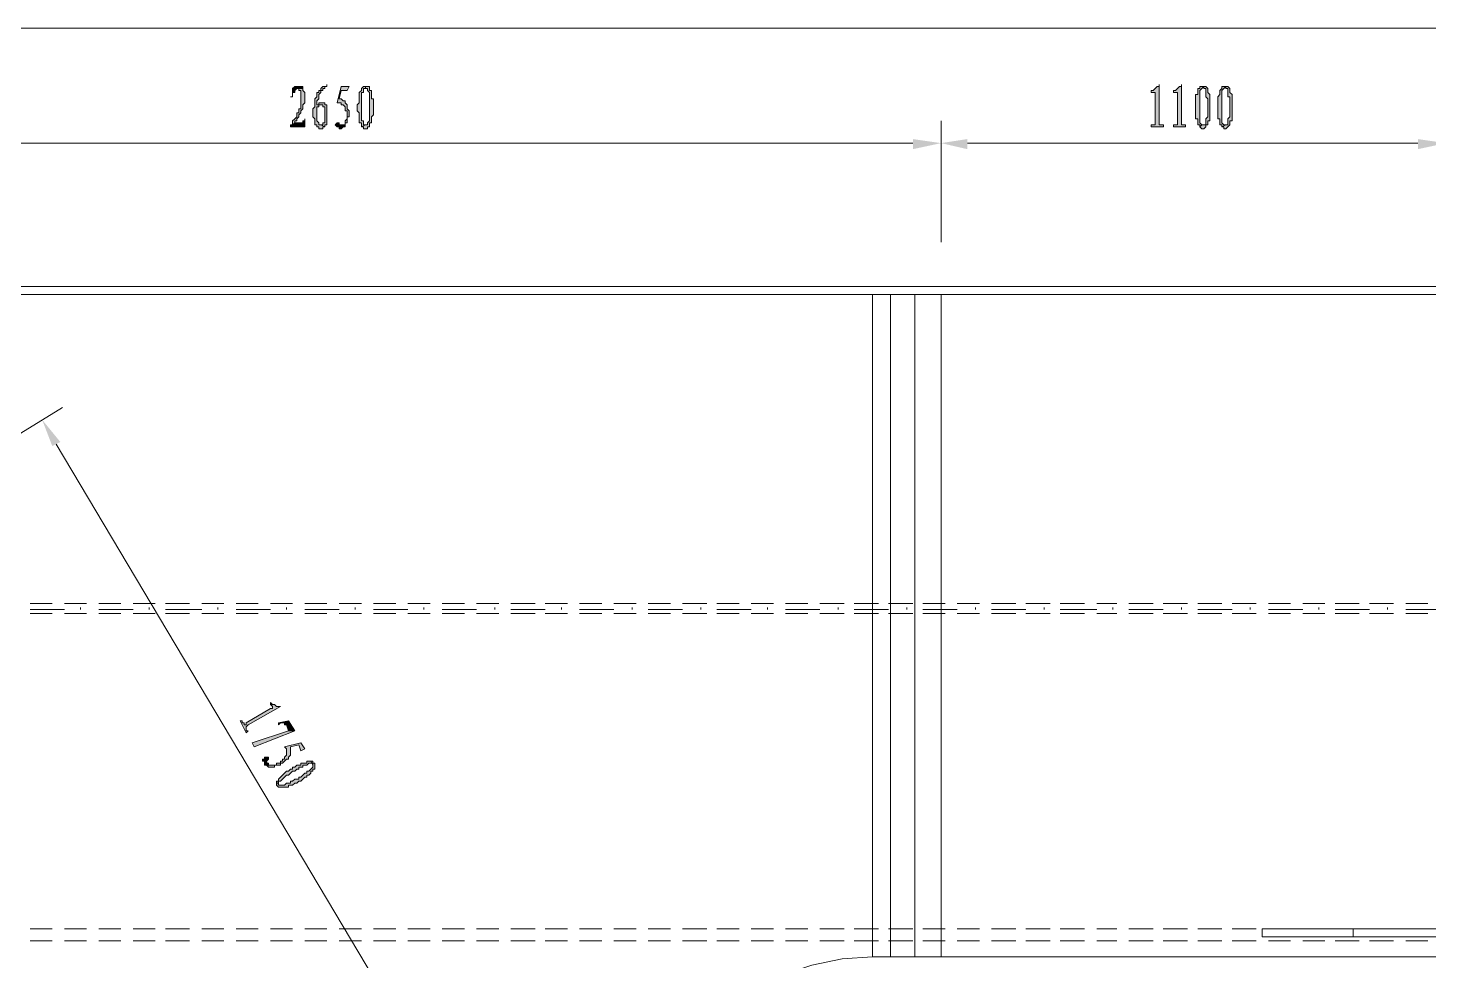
# Model space of a CAD drawing. Header units: millimetres. Extents: x 6 to 291, y 4 to 206.
# Drawn here: x 71.71 to 101.07, y 155.15 to 174.71 of the extents above; entities that cross this region are included whole.
import ezdxf

# ---------------------------------------------------------------- set-up
doc = ezdxf.new("R2010")
doc.units = ezdxf.units.MM
doc.layers.add('C00-00-00', color=7, linetype='Continuous')

msp = doc.modelspace()

# ---------------------------------------------------------------- hatches: boundary and pattern name
at = {"layer": 'C00-00-00'}
h = msp.add_hatch(color=256, dxfattribs=at)
h.dxf.hatch_style = 2
h.paths.add_polyline_path([(77.978, 173.524336), (77.978, 173.482003), (77.893334, 173.482003), (77.851, 173.43967), (77.851, 173.397336), (77.808667, 173.397336), (77.808667, 173.355003), (77.766334, 173.355003), (77.766334, 173.31267), (77.766334, 173.270336), (77.724, 173.228003), (77.724, 173.18567), (77.724, 173.101003), (77.724, 173.05867), (77.681667, 173.016336), (77.681667, 172.847003), (77.724, 172.80467), (77.724, 172.762336), (77.724, 172.720003), (77.724, 172.67767), (77.766334, 172.67767), (77.766334, 172.635336), (77.808667, 172.635336), (77.808667, 172.593003), (77.893334, 172.593003), (77.893334, 172.635336), (77.935667, 172.635336), (77.851, 172.67767), (77.808667, 172.67767), (77.808667, 172.720003), (77.766334, 172.762336), (77.766334, 172.80467), (77.766334, 173.016336), (77.766334, 173.05867), (77.808667, 173.05867), (77.808667, 173.101003), (77.893334, 173.101003), (77.766334, 173.101003), (77.766334, 173.18567), (77.808667, 173.228003), (77.808667, 173.270336), (77.808667, 173.31267), (77.851, 173.355003), (77.851, 173.397336), (77.893334, 173.397336), (77.893334, 173.43967), (77.935667, 173.43967), (77.935667, 173.482003), (77.978, 173.482003)])
h = msp.add_hatch(color=256, dxfattribs=at)
h.dxf.hatch_style = 2
h.paths.add_polyline_path([(95.419337, 173.524336), (95.419337, 173.482003), (95.377004, 173.482003), (95.334671, 173.43967), (95.292337, 173.397336), (95.250004, 173.397336), (95.250004, 173.355003), (95.334671, 173.355003), (95.334671, 172.67767), (95.292337, 172.67767), (95.250004, 172.67767), (95.250004, 172.635336), (95.504004, 172.635336), (95.504004, 172.67767), (95.419337, 172.67767), (95.419337, 172.720003)])
h = msp.add_hatch(color=256, dxfattribs=at)
h.dxf.hatch_style = 2
h.paths.add_polyline_path([(95.884998, 173.524336), (95.884998, 173.482003), (95.842665, 173.482003), (95.800332, 173.43967), (95.757998, 173.397336), (95.715665, 173.397336), (95.715665, 173.355003), (95.800332, 173.355003), (95.800332, 172.67767), (95.757998, 172.67767), (95.715665, 172.67767), (95.715665, 172.635336), (95.969665, 172.635336), (95.969665, 172.67767), (95.927332, 172.67767), (95.884998, 172.67767), (95.884998, 172.720003)])
h = msp.add_hatch(color=256, dxfattribs=at)
h.dxf.hatch_style = 2
h.paths.add_polyline_path([(77.385336, 173.482002), (77.30067, 173.482002), (77.258336, 173.439669), (77.258336, 173.397335), (77.258336, 173.270335), (77.216003, 173.270335), (77.258336, 173.270335), (77.258336, 173.355002), (77.30067, 173.355002), (77.30067, 173.397335), (77.343003, 173.439669), (77.470003, 173.439669), (77.470003, 173.482002), (77.42767, 173.482002)])
h = msp.add_hatch(color=256, dxfattribs=at)
h.dxf.hatch_style = 2
h.paths.add_polyline_path([(77.469997, 173.439668), (77.342997, 173.439668), (77.38533, 173.439668), (77.38533, 173.397334), (77.427663, 173.397334), (77.427663, 173.355001), (77.427663, 173.312668), (77.427663, 173.101001), (77.427663, 173.016334), (77.38533, 173.016334), (77.38533, 172.974001), (77.38533, 172.931668), (77.342997, 172.931668), (77.342997, 172.889334), (77.342997, 172.847001), (77.300663, 172.804668), (77.25833, 172.762334), (77.25833, 172.720001), (77.25833, 172.677668), (77.300663, 172.720001), (77.300663, 172.762334), (77.342997, 172.762334), (77.342997, 172.804668), (77.38533, 172.847001), (77.38533, 172.889334), (77.427663, 172.931668), (77.427663, 172.974001), (77.469997, 173.016334), (77.469997, 173.058668), (77.469997, 173.101001), (77.51233, 173.143334), (77.51233, 173.355001), (77.469997, 173.397334)])
h = msp.add_hatch(color=256, dxfattribs=at)
h.dxf.hatch_style = 2
h.paths.add_polyline_path([(78.44367, 173.482002), (78.274336, 173.482002), (78.18967, 173.143335), (78.274336, 173.143335), (78.274336, 173.101002), (78.31667, 173.101002), (78.359003, 173.058669), (78.359003, 173.016335), (78.359003, 172.974002), (78.401336, 172.974002), (78.401336, 172.804669), (78.359003, 172.762335), (78.359003, 172.720002), (78.359003, 172.677669), (78.31667, 172.677669), (78.232003, 172.677669), (78.359003, 172.677669), (78.359003, 172.720002), (78.401336, 172.720002), (78.401336, 172.762335), (78.401336, 172.847002), (78.44367, 172.847002), (78.44367, 172.974002), (78.401336, 173.016335), (78.401336, 173.058669), (78.401336, 173.101002), (78.359003, 173.143335), (78.359003, 173.185669), (78.31667, 173.185669), (78.274336, 173.228002), (78.232003, 173.228002), (78.274336, 173.397335), (78.401336, 173.397335)])
h = msp.add_hatch(color=256, dxfattribs=at)
h.dxf.hatch_style = 2
h.paths.add_polyline_path([(78.740002, 173.482002), (78.697668, 173.439669), (78.697668, 173.397335), (78.655335, 173.355002), (78.655335, 173.312669), (78.655335, 173.143335), (78.613002, 173.101002), (78.613002, 172.974002), (78.655335, 172.931669), (78.655335, 172.804669), (78.655335, 172.720002), (78.697668, 172.720002), (78.697668, 172.677669), (78.697668, 172.635335), (78.782335, 172.677669), (78.740002, 172.677669), (78.740002, 172.720002), (78.740002, 172.762335), (78.697668, 172.762335), (78.697668, 173.355002), (78.740002, 173.355002), (78.740002, 173.397335), (78.740002, 173.439669), (78.782335, 173.439669), (78.782335, 173.482002)])
h = msp.add_hatch(color=256, dxfattribs=at)
h.dxf.hatch_style = 2
h.paths.add_polyline_path([(78.782336, 173.482002), (78.740003, 173.482002), (78.782336, 173.482002), (78.782336, 173.439669), (78.824669, 173.439669), (78.824669, 173.397335), (78.867003, 173.355002), (78.867003, 173.270335), (78.867003, 173.228002), (78.867003, 173.058669), (78.867003, 173.016335), (78.867003, 172.889335), (78.867003, 172.847002), (78.867003, 172.762335), (78.824669, 172.720002), (78.824669, 172.677669), (78.782336, 172.677669), (78.697669, 172.635335), (78.740003, 172.635335), (78.740003, 172.593002), (78.824669, 172.593002), (78.824669, 172.635335), (78.867003, 172.635335), (78.867003, 172.677669), (78.867003, 172.720002), (78.909336, 172.720002), (78.909336, 172.762335), (78.909336, 172.847002), (78.951669, 172.889335), (78.951669, 173.228002), (78.909336, 173.228002), (78.909336, 173.312669), (78.909336, 173.355002), (78.909336, 173.397335), (78.867003, 173.397335), (78.867003, 173.439669), (78.867003, 173.482002), (78.824669, 173.482002)])
h = msp.add_hatch(color=256, dxfattribs=at)
h.dxf.hatch_style = 2
h.paths.add_polyline_path([(95.25, 173.355003), (95.292334, 173.355003), (95.334669, 173.355003)])
h = msp.add_hatch(color=256, dxfattribs=at)
h.dxf.hatch_style = 2
h.paths.add_polyline_path([(95.715669, 173.355003), (95.758003, 173.355003), (95.80033, 173.355003)])
h = msp.add_hatch(color=256, dxfattribs=at)
h.dxf.hatch_style = 2
h.paths.add_polyline_path([(96.265999, 173.482002), (96.265999, 173.439669), (96.223666, 173.439669), (96.223666, 173.397335), (96.223666, 173.355002), (96.223666, 173.312669), (96.181332, 173.312669), (96.181332, 173.143335), (96.181332, 173.101002), (96.181332, 172.974002), (96.181332, 172.804669), (96.223666, 172.804669), (96.223666, 172.720002), (96.223666, 172.677669), (96.265999, 172.677669), (96.265999, 172.635335), (96.308332, 172.677669), (96.265999, 172.720002), (96.265999, 172.762335), (96.265999, 172.804669), (96.265999, 173.355002), (96.265999, 173.397335), (96.308332, 173.439669), (96.350666, 173.482002)])
h = msp.add_hatch(color=256, dxfattribs=at)
h.dxf.hatch_style = 2
h.paths.add_polyline_path([(96.350668, 173.482002), (96.266001, 173.482002), (96.350668, 173.482002), (96.350668, 173.439669), (96.393001, 173.439669), (96.393001, 173.397335), (96.393001, 173.355002), (96.393001, 173.270335), (96.435334, 173.228002), (96.435334, 173.058669), (96.435334, 173.016335), (96.435334, 172.847002), (96.393001, 172.804669), (96.393001, 172.762335), (96.393001, 172.720002), (96.393001, 172.677669), (96.350668, 172.677669), (96.308334, 172.677669), (96.266001, 172.635335), (96.308334, 172.593002), (96.350668, 172.593002), (96.393001, 172.635335), (96.393001, 172.677669), (96.435334, 172.677669), (96.435334, 172.720002), (96.435334, 172.762335), (96.477668, 172.762335), (96.477668, 172.847002), (96.477668, 172.889335), (96.477668, 173.228002), (96.477668, 173.312669), (96.435334, 173.355002), (96.435334, 173.397335), (96.435334, 173.439669), (96.393001, 173.482002)])
h = msp.add_hatch(color=256, dxfattribs=at)
h.dxf.hatch_style = 2
h.paths.add_polyline_path([(96.731668, 173.482002), (96.731668, 173.439669), (96.689335, 173.397335), (96.689335, 173.355002), (96.689335, 173.312669), (96.647002, 173.270335), (96.647002, 172.804669), (96.689335, 172.804669), (96.689335, 172.720002), (96.689335, 172.677669), (96.731668, 172.677669), (96.731668, 172.635335), (96.816335, 172.677669), (96.774002, 172.677669), (96.731668, 172.720002), (96.731668, 172.762335), (96.731668, 172.804669), (96.731668, 173.312669), (96.731668, 173.355002), (96.731668, 173.397335), (96.774002, 173.439669), (96.816335, 173.482002)])
h = msp.add_hatch(color=256, dxfattribs=at)
h.dxf.hatch_style = 2
h.paths.add_polyline_path([(96.816337, 173.482002), (96.73167, 173.482002), (96.816337, 173.482002), (96.816337, 173.439669), (96.85867, 173.439669), (96.85867, 173.397335), (96.85867, 173.270335), (96.901003, 173.270335), (96.901003, 173.058669), (96.901003, 173.016335), (96.901003, 172.847002), (96.85867, 172.804669), (96.85867, 172.720002), (96.85867, 172.677669), (96.816337, 172.677669), (96.73167, 172.635335), (96.774003, 172.635335), (96.774003, 172.593002), (96.816337, 172.593002), (96.85867, 172.635335), (96.901003, 172.677669), (96.901003, 172.720002), (96.901003, 172.762335), (96.943337, 172.762335), (96.943337, 172.804669), (96.943337, 172.847002), (96.943337, 173.228002), (96.943337, 173.270335), (96.943337, 173.312669), (96.901003, 173.355002), (96.901003, 173.397335), (96.901003, 173.439669), (96.85867, 173.482002)])
h = msp.add_hatch(color=256, dxfattribs=at)
h.dxf.hatch_style = 2
h.paths.add_polyline_path([(77.893332, 173.143336), (77.850998, 173.143336), (77.808665, 173.143336), (77.808665, 173.101002), (77.766332, 173.101002), (77.893332, 173.101002), (77.893332, 173.058669), (77.935665, 173.058669), (77.935665, 173.016336), (77.935665, 172.974002), (77.935665, 172.804669), (77.935665, 172.762336), (77.935665, 172.720002), (77.893332, 172.720002), (77.893332, 172.677669), (77.850998, 172.677669), (77.935665, 172.635336), (77.935665, 172.677669), (77.977998, 172.677669), (77.977998, 172.720002), (77.977998, 173.016336), (77.977998, 173.058669), (77.977998, 173.101002), (77.935665, 173.101002), (77.935665, 173.143336)])
h = msp.add_hatch(color=256, dxfattribs=at)
h.dxf.hatch_style = 2
h.paths.add_polyline_path([(77.512331, 172.804669), (77.512331, 172.762336), (77.469998, 172.762336), (77.469998, 172.720003), (77.300664, 172.720003), (77.258331, 172.677669), (77.215998, 172.677669), (77.215998, 172.635336), (77.512331, 172.635336)])
h = msp.add_hatch(color=256, dxfattribs=at)
h.dxf.hatch_style = 2
h.paths.add_polyline_path([(78.189664, 172.720001), (78.14733, 172.677667), (78.189664, 172.635334), (78.231997, 172.635334), (78.231997, 172.593001), (78.27433, 172.593001), (78.316664, 172.635334), (78.358997, 172.635334), (78.358997, 172.677667), (78.231997, 172.677667), (78.231997, 172.720001)])
h = msp.add_hatch(color=256, dxfattribs=at)
h.dxf.hatch_style = 2
h.paths.add_polyline_path([(90.254665, 172.381334), (90.254665, 172.169671), (90.847329, 172.29667)])
h = msp.add_hatch(color=256, dxfattribs=at)
h.dxf.hatch_style = 2
h.paths.add_polyline_path([(91.397667, 172.381334), (91.397667, 172.169671), (90.847329, 172.29667)])
h = msp.add_hatch(color=256, dxfattribs=at)
h.dxf.hatch_style = 2
h.paths.add_polyline_path([(100.837999, 172.381334), (100.837999, 172.169671), (101.430663, 172.29667)])
h = msp.add_hatch(color=256, dxfattribs=at)
h.dxf.hatch_style = 2
h.paths.add_polyline_path([(72.390002, 166.031334), (72.220664, 165.94667), (72.009001, 166.497004)])
h = msp.add_hatch(color=256, dxfattribs=at)
h.dxf.hatch_style = 2
h.paths.add_polyline_path([(77.004336, 160.48567), (76.962002, 160.48567), (76.919669, 160.48567), (76.877336, 160.528003), (76.835002, 160.528003), (76.792669, 160.570337), (76.835002, 160.48567), (76.835002, 160.443337), (76.792669, 160.443337), (76.284669, 160.147003), (76.284669, 160.10467), (76.242336, 160.10467), (76.242336, 160.147003), (76.200002, 160.147003), (76.200002, 160.189337), (76.157669, 160.189337), (76.284669, 159.935337), (76.327002, 159.97767), (76.284669, 159.97767), (76.284669, 160.062337), (76.327002, 160.10467)])
h = msp.add_hatch(color=256, dxfattribs=at)
h.dxf.hatch_style = 2
h.paths.add_polyline_path([(76.792664, 160.570334), (76.792664, 160.528004), (76.834998, 160.48567)])
h = msp.add_hatch(color=256, dxfattribs=at)
h.dxf.hatch_style = 2
h.paths.add_polyline_path([(77.300668, 159.97767), (77.173668, 160.189337), (76.962001, 160.147004), (76.962001, 160.10467), (77.004334, 160.147004), (77.089001, 160.147004), (77.089001, 160.10467), (77.131334, 160.10467), (77.173668, 159.97767)])
h = msp.add_hatch(color=256, dxfattribs=at)
h.dxf.hatch_style = 2
h.paths.add_polyline_path([(77.300668, 159.97767), (77.173665, 159.97767), (76.411663, 159.723669), (76.453998, 159.639004)])
h = msp.add_hatch(color=256, dxfattribs=at)
h.dxf.hatch_style = 2
h.paths.add_polyline_path([(77.512331, 159.59667), (77.427664, 159.72367), (77.088998, 159.639003), (77.131331, 159.59667), (77.131331, 159.46967), (77.088998, 159.427336), (77.088998, 159.385003), (77.046664, 159.385003), (77.046664, 159.34267), (77.004331, 159.34267), (77.004331, 159.300336), (76.961998, 159.300336), (76.919664, 159.300336), (76.919664, 159.258003), (76.877331, 159.258003), (76.834998, 159.258003), (76.792664, 159.258003), (76.750331, 159.258003), (76.750331, 159.300336), (76.707998, 159.300336), (76.707998, 159.34267), (76.750331, 159.21567), (76.877331, 159.21567), (76.877331, 159.258003), (76.919664, 159.258003), (76.961998, 159.258003), (77.004331, 159.258003), (77.004331, 159.300336), (77.046664, 159.300336), (77.088998, 159.34267), (77.131331, 159.385003), (77.173664, 159.385003), (77.173664, 159.427336), (77.215998, 159.46967), (77.215998, 159.639003), (77.385331, 159.681336), (77.427664, 159.554336)])
h = msp.add_hatch(color=256, dxfattribs=at)
h.dxf.hatch_style = 2
h.paths.add_polyline_path([(76.75033, 159.427337), (76.665663, 159.427337), (76.665663, 159.385003), (76.62333, 159.385003), (76.62333, 159.34267), (76.665663, 159.34267), (76.665663, 159.300337), (76.665663, 159.258003), (76.707997, 159.258003), (76.75033, 159.21567), (76.707997, 159.34267), (76.75033, 159.385003)])
h = msp.add_hatch(color=256, dxfattribs=at)
h.dxf.hatch_style = 2
h.paths.add_polyline_path([(77.639334, 159.342668), (77.554667, 159.342668), (77.554667, 159.300335), (77.470001, 159.300335), (77.427667, 159.300335), (77.427667, 159.258001), (77.385334, 159.258001), (77.343001, 159.258001), (77.300667, 159.215668), (77.258334, 159.215668), (77.258334, 159.173335), (77.216001, 159.173335), (77.173667, 159.131001), (77.131334, 159.131001), (77.089001, 159.088668), (77.046667, 159.046335), (77.004334, 159.004001), (76.962001, 158.961668), (76.962001, 158.919335), (76.919667, 158.919335), (76.962001, 158.834668), (76.962001, 158.919335), (77.004334, 158.919335), (77.046667, 158.961668), (77.089001, 159.004001), (77.131334, 159.046335), (77.173667, 159.046335), (77.216001, 159.088668), (77.258334, 159.131001), (77.300667, 159.131001), (77.343001, 159.173335), (77.385334, 159.173335), (77.385334, 159.215668), (77.427667, 159.215668), (77.470001, 159.215668), (77.470001, 159.258001), (77.512334, 159.258001), (77.554667, 159.258001), (77.597001, 159.300335), (77.681667, 159.300335), (77.681667, 159.258001)])
h = msp.add_hatch(color=256, dxfattribs=at)
h.dxf.hatch_style = 2
h.paths.add_polyline_path([(77.724003, 159.300338), (77.681669, 159.300338), (77.681669, 159.342671), (77.639336, 159.342671), (77.681669, 159.258004), (77.681669, 159.215671), (77.639336, 159.173338), (77.597003, 159.131004), (77.554669, 159.131004), (77.554669, 159.088671), (77.512336, 159.088671), (77.470003, 159.046338), (77.427669, 159.004004), (77.385336, 159.004004), (77.385336, 158.961671), (77.343003, 158.961671), (77.300669, 158.961671), (77.258336, 158.919338), (77.216003, 158.919338), (77.216003, 158.877004), (77.173669, 158.877004), (77.131336, 158.877004), (77.089003, 158.834671), (77.046669, 158.834671), (77.004336, 158.834671), (76.962003, 158.834671), (76.919669, 158.919338), (76.919669, 158.834671), (76.962003, 158.792338), (77.089003, 158.792338), (77.131336, 158.792338), (77.173669, 158.792338), (77.173669, 158.834671), (77.216003, 158.834671), (77.258336, 158.834671), (77.300669, 158.877004), (77.343003, 158.877004), (77.385336, 158.919338), (77.427669, 158.919338), (77.470003, 158.961671), (77.512336, 159.004004), (77.554669, 159.004004), (77.554669, 159.046338), (77.597003, 159.046338), (77.639336, 159.088671), (77.639336, 159.131004), (77.681669, 159.131004), (77.681669, 159.173338), (77.724003, 159.173338), (77.724003, 159.215671), (77.724003, 159.258004)])

# ---------------------------------------------------------------- linework, layer by layer
at = {"layer": 'C00-00-00', "lineweight": 5}
for points in [[(40.470669, 174.709669), (183.472667, 174.709669)], [(90.847329, 170.222337), (90.847329, 172.762335)], [(90.847329, 170.222337), (90.847329, 172.762335)], [(65.955333, 172.29667), (90.254665, 172.29667)], [(91.397667, 172.29667), (100.837999, 172.29667)], [(39.920335, 169.291003), (184.615669, 169.291003)], [(39.920335, 169.12167), (184.615669, 169.12167)], [(89.408003, 155.236338), (89.408003, 169.12167)], [(89.788996, 155.236338), (89.788996, 169.12167)], [(90.297, 155.236338), (90.297, 169.12167)], [(90.847329, 169.12167), (90.847329, 155.236338)], [(70.231001, 165.396336), (72.432336, 166.751001)], [(72.305333, 165.989004), (80.30633, 152.527003)], [(71.755003, 162.644671), (72.220664, 162.644671)], [(72.47467, 162.644671), (72.940331, 162.644671)], [(73.194337, 162.644671), (73.659998, 162.644671)], [(73.913996, 162.644671), (74.379665, 162.644671)], [(74.591337, 162.644671), (75.099332, 162.644671)], [(75.35333, 162.644671), (75.818999, 162.644671)], [(76.072997, 162.644671), (76.538666, 162.644671)], [(76.792664, 162.644671), (77.258333, 162.644671)], [(77.512331, 162.644671), (77.978, 162.644671)], [(78.231998, 162.644671), (78.697667, 162.644671)], [(78.951665, 162.644671), (79.417334, 162.644671)], [(79.671332, 162.644671), (80.137001, 162.644671)], [(80.390999, 162.644671), (80.856668, 162.644671)], [(81.110666, 162.644671), (81.576335, 162.644671)], [(81.830333, 162.644671), (82.338337, 162.644671)], [(82.55, 162.644671), (83.015669, 162.644671)], [(83.269667, 162.644671), (83.735336, 162.644671)], [(83.989334, 162.644671), (84.455003, 162.644671)], [(84.709001, 162.644671), (85.17467, 162.644671)], [(85.428668, 162.644671), (85.936663, 162.644671)], [(86.148335, 162.644671), (86.613996, 162.644671)], [(86.868002, 162.644671), (87.333663, 162.644671)], [(87.587669, 162.644671), (88.05333, 162.644671)], [(88.307336, 162.644671), (88.815331, 162.644671)], [(89.027003, 162.644671), (89.534998, 162.644671)], [(89.74667, 162.644671), (90.254665, 162.644671)], [(90.466337, 162.644671), (90.931998, 162.644671)], [(91.186004, 162.644671), (91.651665, 162.644671)], [(91.905663, 162.644671), (92.413666, 162.644671)], [(92.62533, 162.644671), (93.133333, 162.644671)], [(93.344997, 162.644671), (93.853, 162.644671)], [(94.106998, 162.644671), (94.530333, 162.644671)], [(94.784331, 162.644671), (95.292334, 162.644671)], [(95.503998, 162.644671), (96.012001, 162.644671)], [(96.223665, 162.644671), (96.731668, 162.644671)], [(96.943332, 162.644671), (97.451335, 162.644671)], [(97.705333, 162.644671), (98.171002, 162.644671)], [(98.425, 162.644671), (98.890669, 162.644671)], [(99.102333, 162.644671), (99.610336, 162.644671)], [(99.822, 162.644671), (100.330003, 162.644671)], [(100.584001, 162.644671), (101.04967, 162.644671)], [(71.755003, 162.517668), (72.47467, 162.517668)], [(71.755003, 162.433004), (72.220664, 162.433004)], [(72.47467, 162.433004), (72.940331, 162.433004)], [(72.813337, 162.517668), (72.813337, 162.560002)], [(73.194337, 162.517668), (73.913996, 162.517668)], [(73.194337, 162.433004), (73.659998, 162.433004)], [(73.913996, 162.433004), (74.379665, 162.433004)], [(74.252671, 162.517668), (74.252671, 162.560002)], [(74.591337, 162.517668), (75.35333, 162.517668)], [(74.591337, 162.433004), (75.099332, 162.433004)], [(75.35333, 162.433004), (75.818999, 162.433004)], [(75.691997, 162.517668), (75.691997, 162.560002)], [(76.072997, 162.517668), (76.792664, 162.517668)], [(76.072997, 162.433004), (76.538666, 162.433004)], [(76.792664, 162.433004), (77.258333, 162.433004)], [(77.13133, 162.517668), (77.13133, 162.560002)], [(77.512331, 162.517668), (78.231998, 162.517668)], [(77.512331, 162.433004), (77.978, 162.433004)], [(78.231998, 162.433004), (78.697667, 162.433004)], [(78.570664, 162.517668), (78.570664, 162.560002)], [(78.951665, 162.517668), (79.671332, 162.517668)], [(78.951665, 162.433004), (79.417334, 162.433004)], [(79.671332, 162.433004), (80.137001, 162.433004)], [(80.009998, 162.517668), (80.009998, 162.560002)], [(80.390999, 162.517668), (81.110666, 162.517668)], [(80.390999, 162.433004), (80.856668, 162.433004)], [(81.110666, 162.433004), (81.576335, 162.433004)], [(81.491667, 162.517668), (81.491667, 162.560002)], [(81.830333, 162.517668), (82.55, 162.517668)], [(81.830333, 162.433004), (82.338337, 162.433004)], [(82.55, 162.433004), (83.015669, 162.433004)], [(82.888666, 162.517668), (82.888666, 162.560002)], [(83.269667, 162.517668), (83.989334, 162.517668)], [(83.269667, 162.433004), (83.735336, 162.433004)], [(83.989334, 162.433004), (84.455003, 162.433004)], [(84.370335, 162.517668), (84.370335, 162.560002)], [(84.709001, 162.517668), (85.428668, 162.517668)], [(84.709001, 162.433004), (85.17467, 162.433004)], [(85.428668, 162.433004), (85.936663, 162.433004)], [(85.809669, 162.517668), (85.809669, 162.560002)], [(86.148335, 162.517668), (86.868002, 162.517668)], [(86.148335, 162.433004), (86.613996, 162.433004)], [(86.868002, 162.433004), (87.333663, 162.433004)], [(87.206668, 162.517668), (87.206668, 162.560002)], [(87.587669, 162.517668), (88.307336, 162.517668)], [(87.587669, 162.433004), (88.05333, 162.433004)], [(88.307336, 162.433004), (88.815331, 162.433004)], [(88.688337, 162.517668), (88.688337, 162.560002)], [(89.027003, 162.517668), (89.74667, 162.517668)], [(89.027003, 162.433004), (89.534998, 162.433004)], [(89.74667, 162.433004), (90.254665, 162.433004)], [(90.127671, 162.517668), (90.127671, 162.560002)], [(90.466337, 162.517668), (91.186004, 162.517668)], [(90.466337, 162.433004), (90.931998, 162.433004)], [(91.186004, 162.433004), (91.651665, 162.433004)], [(91.566997, 162.517668), (91.566997, 162.560002)], [(91.905663, 162.517668), (92.62533, 162.517668)], [(91.905663, 162.433004), (92.413666, 162.433004)], [(92.62533, 162.433004), (93.133333, 162.433004)], [(93.00633, 162.517668), (93.00633, 162.560002)], [(93.344997, 162.517668), (94.106998, 162.517668)], [(93.344997, 162.433004), (93.853, 162.433004)], [(94.106998, 162.433004), (94.530333, 162.433004)], [(94.445664, 162.517668), (94.445664, 162.560002)], [(94.784331, 162.517668), (95.503998, 162.517668)], [(94.784331, 162.433004), (95.292334, 162.433004)], [(95.503998, 162.433004), (96.012001, 162.433004)], [(95.884998, 162.517668), (95.884998, 162.560002)], [(96.223665, 162.517668), (96.943332, 162.517668)], [(96.223665, 162.433004), (96.731668, 162.433004)], [(96.943332, 162.433004), (97.451335, 162.433004)], [(97.324332, 162.517668), (97.324332, 162.560002)], [(97.705333, 162.517668), (98.425, 162.517668)], [(97.705333, 162.433004), (98.171002, 162.433004)], [(98.425, 162.433004), (98.890669, 162.433004)], [(98.763666, 162.517668), (98.763666, 162.560002)], [(99.102333, 162.517668), (99.822, 162.517668)], [(99.102333, 162.433004), (99.610336, 162.433004)], [(99.822, 162.433004), (100.330003, 162.433004)], [(100.203, 162.517668), (100.203, 162.560002)], [(100.584001, 162.517668), (101.303668, 162.517668)], [(100.584001, 162.433004), (101.04967, 162.433004)], [(71.755003, 155.829002), (72.220664, 155.829002)], [(72.47467, 155.829002), (72.940331, 155.829002)], [(73.194337, 155.829002), (73.659998, 155.829002)], [(73.913996, 155.829002), (74.379665, 155.829002)], [(74.591337, 155.829002), (75.099332, 155.829002)], [(75.35333, 155.829002), (75.818999, 155.829002)], [(76.072997, 155.829002), (76.538666, 155.829002)], [(76.792664, 155.829002), (77.258333, 155.829002)], [(77.512331, 155.829002), (77.978, 155.829002)], [(78.231998, 155.829002), (78.697667, 155.829002)], [(78.951665, 155.829002), (79.417334, 155.829002)], [(79.671332, 155.829002), (80.137001, 155.829002)], [(80.390999, 155.829002), (80.856668, 155.829002)], [(81.110666, 155.829002), (81.576335, 155.829002)], [(81.830333, 155.829002), (82.338337, 155.829002)], [(82.55, 155.829002), (83.015669, 155.829002)], [(83.269667, 155.829002), (83.735336, 155.829002)], [(83.989334, 155.829002), (84.455003, 155.829002)], [(84.709001, 155.829002), (85.17467, 155.829002)], [(85.428668, 155.829002), (85.936663, 155.829002)], [(86.148335, 155.829002), (86.613996, 155.829002)], [(86.868002, 155.829002), (87.333663, 155.829002)], [(87.587669, 155.829002), (88.05333, 155.829002)], [(88.307336, 155.829002), (88.815331, 155.829002)], [(89.027003, 155.829002), (89.534998, 155.829002)], [(89.74667, 155.829002), (90.254665, 155.829002)], [(90.466337, 155.829002), (90.931998, 155.829002)], [(91.186004, 155.829002), (91.651665, 155.829002)], [(91.905663, 155.829002), (92.413666, 155.829002)], [(92.62533, 155.829002), (93.133333, 155.829002)], [(93.344997, 155.829002), (93.853, 155.829002)], [(94.106998, 155.829002), (94.530333, 155.829002)], [(94.784331, 155.829002), (95.292334, 155.829002)], [(95.503998, 155.829002), (96.012001, 155.829002)], [(96.223665, 155.829002), (96.731668, 155.829002)], [(96.943332, 155.829002), (97.451335, 155.829002)], [(97.57833, 155.659669), (105.240669, 155.659669), (105.240669, 155.829002)], [(105.240669, 155.829002), (97.57833, 155.829002), (97.57833, 155.659669)], [(97.705333, 155.829002), (98.171002, 155.829002)], [(98.425, 155.829002), (98.890669, 155.829002)], [(99.102333, 155.829002), (99.610336, 155.829002)], [(99.483333, 155.659669), (99.483333, 155.829002)], [(99.822, 155.829002), (100.330003, 155.829002)], [(100.584001, 155.829002), (101.04967, 155.829002)], [(71.755003, 155.575004), (72.220664, 155.575004)], [(72.47467, 155.575004), (72.940331, 155.575004)], [(73.194337, 155.575004), (73.659998, 155.575004)], [(73.913996, 155.575004), (74.379665, 155.575004)], [(74.591337, 155.575004), (75.099332, 155.575004)], [(75.35333, 155.575004), (75.818999, 155.575004)], [(76.072997, 155.575004), (76.538666, 155.575004)], [(76.792664, 155.575004), (77.258333, 155.575004)], [(77.512331, 155.575004), (77.978, 155.575004)], [(78.231998, 155.575004), (78.697667, 155.575004)], [(78.951665, 155.575004), (79.417334, 155.575004)], [(79.671332, 155.575004), (80.137001, 155.575004)], [(80.390999, 155.575004), (80.856668, 155.575004)], [(81.110666, 155.575004), (81.576335, 155.575004)], [(81.830333, 155.575004), (82.338337, 155.575004)], [(82.55, 155.575004), (83.015669, 155.575004)], [(83.269667, 155.575004), (83.735336, 155.575004)], [(83.989334, 155.575004), (84.455003, 155.575004)], [(84.709001, 155.575004), (85.17467, 155.575004)], [(85.428668, 155.575004), (85.936663, 155.575004)], [(86.148335, 155.575004), (86.613996, 155.575004)], [(86.868002, 155.575004), (87.333663, 155.575004)], [(87.587669, 155.575004), (88.05333, 155.575004)], [(88.307336, 155.575004), (88.815331, 155.575004)], [(89.027003, 155.575004), (89.534998, 155.575004)], [(89.74667, 155.575004), (90.254665, 155.575004)], [(90.466337, 155.575004), (90.931998, 155.575004)], [(91.186004, 155.575004), (91.651665, 155.575004)], [(91.905663, 155.575004), (92.413666, 155.575004)], [(92.62533, 155.575004), (93.133333, 155.575004)], [(93.344997, 155.575004), (93.853, 155.575004)], [(94.106998, 155.575004), (94.530333, 155.575004)], [(94.784331, 155.575004), (95.292334, 155.575004)], [(95.503998, 155.575004), (96.012001, 155.575004)], [(96.223665, 155.575004), (96.731668, 155.575004)], [(96.943332, 155.575004), (97.451335, 155.575004)], [(97.705333, 155.575004), (98.171002, 155.575004)], [(98.425, 155.575004), (98.890669, 155.575004)], [(99.102333, 155.575004), (99.610336, 155.575004)], [(99.822, 155.575004), (100.330003, 155.575004)], [(100.584001, 155.575004), (101.04967, 155.575004)], [(89.408003, 155.236338), (88.773003, 155.194004), (88.138003, 155.067004), (87.503003, 154.855338), (86.95267, 154.559004), (86.44467, 154.178004), (85.93667, 153.754671), (85.55567, 153.289004), (85.17467, 152.738671)], [(89.408003, 155.236338), (183.938337, 155.236338)]]:
    msp.add_lwpolyline(points, dxfattribs=at)
at = {"layer": 'C00-00-00', "lineweight": 13}
for points in [[(77.978, 173.524336), (77.978, 173.482003), (77.893334, 173.482003), (77.851, 173.43967), (77.851, 173.397336), (77.808667, 173.397336), (77.808667, 173.355003), (77.766334, 173.355003), (77.766334, 173.31267), (77.766334, 173.270336), (77.724, 173.228003), (77.724, 173.18567), (77.724, 173.101003), (77.724, 173.05867), (77.681667, 173.016336), (77.681667, 172.847003), (77.724, 172.80467), (77.724, 172.762336), (77.724, 172.720003), (77.724, 172.67767), (77.766334, 172.67767), (77.766334, 172.635336), (77.808667, 172.635336), (77.808667, 172.593003), (77.893334, 172.593003), (77.893334, 172.635336), (77.935667, 172.635336), (77.851, 172.67767), (77.808667, 172.67767), (77.808667, 172.720003), (77.766334, 172.762336), (77.766334, 172.80467), (77.766334, 173.016336), (77.766334, 173.05867), (77.808667, 173.05867), (77.808667, 173.101003), (77.893334, 173.101003), (77.766334, 173.101003), (77.766334, 173.18567), (77.808667, 173.228003), (77.808667, 173.270336), (77.808667, 173.31267), (77.851, 173.355003), (77.851, 173.397336), (77.893334, 173.397336), (77.893334, 173.43967), (77.935667, 173.43967), (77.935667, 173.482003), (77.978, 173.482003)], [(95.419337, 173.524336), (95.419337, 173.482003), (95.377004, 173.482003), (95.334671, 173.43967), (95.292337, 173.397336), (95.250004, 173.397336), (95.250004, 173.355003), (95.334671, 173.355003), (95.334671, 172.67767), (95.292337, 172.67767), (95.250004, 172.67767), (95.250004, 172.635336), (95.504004, 172.635336), (95.504004, 172.67767), (95.419337, 172.67767), (95.419337, 172.720003)], [(95.884998, 173.524336), (95.884998, 173.482003), (95.842665, 173.482003), (95.800332, 173.43967), (95.757998, 173.397336), (95.715665, 173.397336), (95.715665, 173.355003), (95.800332, 173.355003), (95.800332, 172.67767), (95.757998, 172.67767), (95.715665, 172.67767), (95.715665, 172.635336), (95.969665, 172.635336), (95.969665, 172.67767), (95.927332, 172.67767), (95.884998, 172.67767), (95.884998, 172.720003)], [(77.385336, 173.482002), (77.30067, 173.482002), (77.258336, 173.439669), (77.258336, 173.397335), (77.258336, 173.270335), (77.216003, 173.270335), (77.258336, 173.270335), (77.258336, 173.355002), (77.30067, 173.355002), (77.30067, 173.397335), (77.343003, 173.439669), (77.470003, 173.439669), (77.470003, 173.482002), (77.42767, 173.482002)], [(77.469997, 173.439668), (77.342997, 173.439668), (77.38533, 173.439668), (77.38533, 173.397334), (77.427663, 173.397334), (77.427663, 173.355001), (77.427663, 173.312668), (77.427663, 173.101001), (77.427663, 173.016334), (77.38533, 173.016334), (77.38533, 172.974001), (77.38533, 172.931668), (77.342997, 172.931668), (77.342997, 172.889334), (77.342997, 172.847001), (77.300663, 172.804668), (77.25833, 172.762334), (77.25833, 172.720001), (77.25833, 172.677668), (77.300663, 172.720001), (77.300663, 172.762334), (77.342997, 172.762334), (77.342997, 172.804668), (77.38533, 172.847001), (77.38533, 172.889334), (77.427663, 172.931668), (77.427663, 172.974001), (77.469997, 173.016334), (77.469997, 173.058668), (77.469997, 173.101001), (77.51233, 173.143334), (77.51233, 173.355001), (77.469997, 173.397334)], [(78.44367, 173.482002), (78.274336, 173.482002), (78.18967, 173.143335), (78.274336, 173.143335), (78.274336, 173.101002), (78.31667, 173.101002), (78.359003, 173.058669), (78.359003, 173.016335), (78.359003, 172.974002), (78.401336, 172.974002), (78.401336, 172.804669), (78.359003, 172.762335), (78.359003, 172.720002), (78.359003, 172.677669), (78.31667, 172.677669), (78.232003, 172.677669), (78.359003, 172.677669), (78.359003, 172.720002), (78.401336, 172.720002), (78.401336, 172.762335), (78.401336, 172.847002), (78.44367, 172.847002), (78.44367, 172.974002), (78.401336, 173.016335), (78.401336, 173.058669), (78.401336, 173.101002), (78.359003, 173.143335), (78.359003, 173.185669), (78.31667, 173.185669), (78.274336, 173.228002), (78.232003, 173.228002), (78.274336, 173.397335), (78.401336, 173.397335)], [(78.740002, 173.482002), (78.697668, 173.439669), (78.697668, 173.397335), (78.655335, 173.355002), (78.655335, 173.312669), (78.655335, 173.143335), (78.613002, 173.101002), (78.613002, 172.974002), (78.655335, 172.931669), (78.655335, 172.804669), (78.655335, 172.720002), (78.697668, 172.720002), (78.697668, 172.677669), (78.697668, 172.635335), (78.782335, 172.677669), (78.740002, 172.677669), (78.740002, 172.720002), (78.740002, 172.762335), (78.697668, 172.762335), (78.697668, 173.355002), (78.740002, 173.355002), (78.740002, 173.397335), (78.740002, 173.439669), (78.782335, 173.439669), (78.782335, 173.482002)], [(78.782336, 173.482002), (78.740003, 173.482002), (78.782336, 173.482002), (78.782336, 173.439669), (78.824669, 173.439669), (78.824669, 173.397335), (78.867003, 173.355002), (78.867003, 173.270335), (78.867003, 173.228002), (78.867003, 173.058669), (78.867003, 173.016335), (78.867003, 172.889335), (78.867003, 172.847002), (78.867003, 172.762335), (78.824669, 172.720002), (78.824669, 172.677669), (78.782336, 172.677669), (78.697669, 172.635335), (78.740003, 172.635335), (78.740003, 172.593002), (78.824669, 172.593002), (78.824669, 172.635335), (78.867003, 172.635335), (78.867003, 172.677669), (78.867003, 172.720002), (78.909336, 172.720002), (78.909336, 172.762335), (78.909336, 172.847002), (78.951669, 172.889335), (78.951669, 173.228002), (78.909336, 173.228002), (78.909336, 173.312669), (78.909336, 173.355002), (78.909336, 173.397335), (78.867003, 173.397335), (78.867003, 173.439669), (78.867003, 173.482002), (78.824669, 173.482002)], [(95.25, 173.355003), (95.292334, 173.355003), (95.334669, 173.355003)], [(95.715669, 173.355003), (95.758003, 173.355003), (95.80033, 173.355003)], [(96.265999, 173.482002), (96.265999, 173.439669), (96.223666, 173.439669), (96.223666, 173.397335), (96.223666, 173.355002), (96.223666, 173.312669), (96.181332, 173.312669), (96.181332, 173.143335), (96.181332, 173.101002), (96.181332, 172.974002), (96.181332, 172.804669), (96.223666, 172.804669), (96.223666, 172.720002), (96.223666, 172.677669), (96.265999, 172.677669), (96.265999, 172.635335), (96.308332, 172.677669), (96.265999, 172.720002), (96.265999, 172.762335), (96.265999, 172.804669), (96.265999, 173.355002), (96.265999, 173.397335), (96.308332, 173.439669), (96.350666, 173.482002)], [(96.350668, 173.482002), (96.266001, 173.482002), (96.350668, 173.482002), (96.350668, 173.439669), (96.393001, 173.439669), (96.393001, 173.397335), (96.393001, 173.355002), (96.393001, 173.270335), (96.435334, 173.228002), (96.435334, 173.058669), (96.435334, 173.016335), (96.435334, 172.847002), (96.393001, 172.804669), (96.393001, 172.762335), (96.393001, 172.720002), (96.393001, 172.677669), (96.350668, 172.677669), (96.308334, 172.677669), (96.266001, 172.635335), (96.308334, 172.593002), (96.350668, 172.593002), (96.393001, 172.635335), (96.393001, 172.677669), (96.435334, 172.677669), (96.435334, 172.720002), (96.435334, 172.762335), (96.477668, 172.762335), (96.477668, 172.847002), (96.477668, 172.889335), (96.477668, 173.228002), (96.477668, 173.312669), (96.435334, 173.355002), (96.435334, 173.397335), (96.435334, 173.439669), (96.393001, 173.482002)], [(96.731668, 173.482002), (96.731668, 173.439669), (96.689335, 173.397335), (96.689335, 173.355002), (96.689335, 173.312669), (96.647002, 173.270335), (96.647002, 172.804669), (96.689335, 172.804669), (96.689335, 172.720002), (96.689335, 172.677669), (96.731668, 172.677669), (96.731668, 172.635335), (96.816335, 172.677669), (96.774002, 172.677669), (96.731668, 172.720002), (96.731668, 172.762335), (96.731668, 172.804669), (96.731668, 173.312669), (96.731668, 173.355002), (96.731668, 173.397335), (96.774002, 173.439669), (96.816335, 173.482002)], [(96.816337, 173.482002), (96.73167, 173.482002), (96.816337, 173.482002), (96.816337, 173.439669), (96.85867, 173.439669), (96.85867, 173.397335), (96.85867, 173.270335), (96.901003, 173.270335), (96.901003, 173.058669), (96.901003, 173.016335), (96.901003, 172.847002), (96.85867, 172.804669), (96.85867, 172.720002), (96.85867, 172.677669), (96.816337, 172.677669), (96.73167, 172.635335), (96.774003, 172.635335), (96.774003, 172.593002), (96.816337, 172.593002), (96.85867, 172.635335), (96.901003, 172.677669), (96.901003, 172.720002), (96.901003, 172.762335), (96.943337, 172.762335), (96.943337, 172.804669), (96.943337, 172.847002), (96.943337, 173.228002), (96.943337, 173.270335), (96.943337, 173.312669), (96.901003, 173.355002), (96.901003, 173.397335), (96.901003, 173.439669), (96.85867, 173.482002)], [(77.893332, 173.143336), (77.850998, 173.143336), (77.808665, 173.143336), (77.808665, 173.101002), (77.766332, 173.101002), (77.893332, 173.101002), (77.893332, 173.058669), (77.935665, 173.058669), (77.935665, 173.016336), (77.935665, 172.974002), (77.935665, 172.804669), (77.935665, 172.762336), (77.935665, 172.720002), (77.893332, 172.720002), (77.893332, 172.677669), (77.850998, 172.677669), (77.935665, 172.635336), (77.935665, 172.677669), (77.977998, 172.677669), (77.977998, 172.720002), (77.977998, 173.016336), (77.977998, 173.058669), (77.977998, 173.101002), (77.935665, 173.101002), (77.935665, 173.143336)], [(77.512331, 172.804669), (77.512331, 172.762336), (77.469998, 172.762336), (77.469998, 172.720003), (77.300664, 172.720003), (77.258331, 172.677669), (77.215998, 172.677669), (77.215998, 172.635336), (77.512331, 172.635336)], [(78.189664, 172.720001), (78.14733, 172.677667), (78.189664, 172.635334), (78.231997, 172.635334), (78.231997, 172.593001), (78.27433, 172.593001), (78.316664, 172.635334), (78.358997, 172.635334), (78.358997, 172.677667), (78.231997, 172.677667), (78.231997, 172.720001)], [(77.004336, 160.48567), (76.962002, 160.48567), (76.919669, 160.48567), (76.877336, 160.528003), (76.835002, 160.528003), (76.792669, 160.570337), (76.835002, 160.48567), (76.835002, 160.443337), (76.792669, 160.443337), (76.284669, 160.147003), (76.284669, 160.10467), (76.242336, 160.10467), (76.242336, 160.147003), (76.200002, 160.147003), (76.200002, 160.189337), (76.157669, 160.189337), (76.284669, 159.935337), (76.327002, 159.97767), (76.284669, 159.97767), (76.284669, 160.062337), (76.327002, 160.10467)], [(76.792664, 160.570334), (76.792664, 160.528004), (76.834998, 160.48567)], [(77.300668, 159.97767), (77.173668, 160.189337), (76.962001, 160.147004), (76.962001, 160.10467), (77.004334, 160.147004), (77.089001, 160.147004), (77.089001, 160.10467), (77.131334, 160.10467), (77.173668, 159.97767)], [(77.300668, 159.97767), (77.173665, 159.97767), (76.411663, 159.723669), (76.453998, 159.639004)], [(77.512331, 159.59667), (77.427664, 159.72367), (77.088998, 159.639003), (77.131331, 159.59667), (77.131331, 159.46967), (77.088998, 159.427336), (77.088998, 159.385003), (77.046664, 159.385003), (77.046664, 159.34267), (77.004331, 159.34267), (77.004331, 159.300336), (76.961998, 159.300336), (76.919664, 159.300336), (76.919664, 159.258003), (76.877331, 159.258003), (76.834998, 159.258003), (76.792664, 159.258003), (76.750331, 159.258003), (76.750331, 159.300336), (76.707998, 159.300336), (76.707998, 159.34267), (76.750331, 159.21567), (76.877331, 159.21567), (76.877331, 159.258003), (76.919664, 159.258003), (76.961998, 159.258003), (77.004331, 159.258003), (77.004331, 159.300336), (77.046664, 159.300336), (77.088998, 159.34267), (77.131331, 159.385003), (77.173664, 159.385003), (77.173664, 159.427336), (77.215998, 159.46967), (77.215998, 159.639003), (77.385331, 159.681336), (77.427664, 159.554336)], [(76.75033, 159.427337), (76.665663, 159.427337), (76.665663, 159.385003), (76.62333, 159.385003), (76.62333, 159.34267), (76.665663, 159.34267), (76.665663, 159.300337), (76.665663, 159.258003), (76.707997, 159.258003), (76.75033, 159.21567), (76.707997, 159.34267), (76.75033, 159.385003)], [(77.639334, 159.342668), (77.554667, 159.342668), (77.554667, 159.300335), (77.470001, 159.300335), (77.427667, 159.300335), (77.427667, 159.258001), (77.385334, 159.258001), (77.343001, 159.258001), (77.300667, 159.215668), (77.258334, 159.215668), (77.258334, 159.173335), (77.216001, 159.173335), (77.173667, 159.131001), (77.131334, 159.131001), (77.089001, 159.088668), (77.046667, 159.046335), (77.004334, 159.004001), (76.962001, 158.961668), (76.962001, 158.919335), (76.919667, 158.919335), (76.962001, 158.834668), (76.962001, 158.919335), (77.004334, 158.919335), (77.046667, 158.961668), (77.089001, 159.004001), (77.131334, 159.046335), (77.173667, 159.046335), (77.216001, 159.088668), (77.258334, 159.131001), (77.300667, 159.131001), (77.343001, 159.173335), (77.385334, 159.173335), (77.385334, 159.215668), (77.427667, 159.215668), (77.470001, 159.215668), (77.470001, 159.258001), (77.512334, 159.258001), (77.554667, 159.258001), (77.597001, 159.300335), (77.681667, 159.300335), (77.681667, 159.258001)], [(77.724003, 159.300338), (77.681669, 159.300338), (77.681669, 159.342671), (77.639336, 159.342671), (77.681669, 159.258004), (77.681669, 159.215671), (77.639336, 159.173338), (77.597003, 159.131004), (77.554669, 159.131004), (77.554669, 159.088671), (77.512336, 159.088671), (77.470003, 159.046338), (77.427669, 159.004004), (77.385336, 159.004004), (77.385336, 158.961671), (77.343003, 158.961671), (77.300669, 158.961671), (77.258336, 158.919338), (77.216003, 158.919338), (77.216003, 158.877004), (77.173669, 158.877004), (77.131336, 158.877004), (77.089003, 158.834671), (77.046669, 158.834671), (77.004336, 158.834671), (76.962003, 158.834671), (76.919669, 158.919338), (76.919669, 158.834671), (76.962003, 158.792338), (77.089003, 158.792338), (77.131336, 158.792338), (77.173669, 158.792338), (77.173669, 158.834671), (77.216003, 158.834671), (77.258336, 158.834671), (77.300669, 158.877004), (77.343003, 158.877004), (77.385336, 158.919338), (77.427669, 158.919338), (77.470003, 158.961671), (77.512336, 159.004004), (77.554669, 159.004004), (77.554669, 159.046338), (77.597003, 159.046338), (77.639336, 159.088671), (77.639336, 159.131004), (77.681669, 159.131004), (77.681669, 159.173338), (77.724003, 159.173338), (77.724003, 159.215671), (77.724003, 159.258004)]]:
    msp.add_lwpolyline(points, close=True, dxfattribs=at)

doc.saveas('drawing.dxf')
